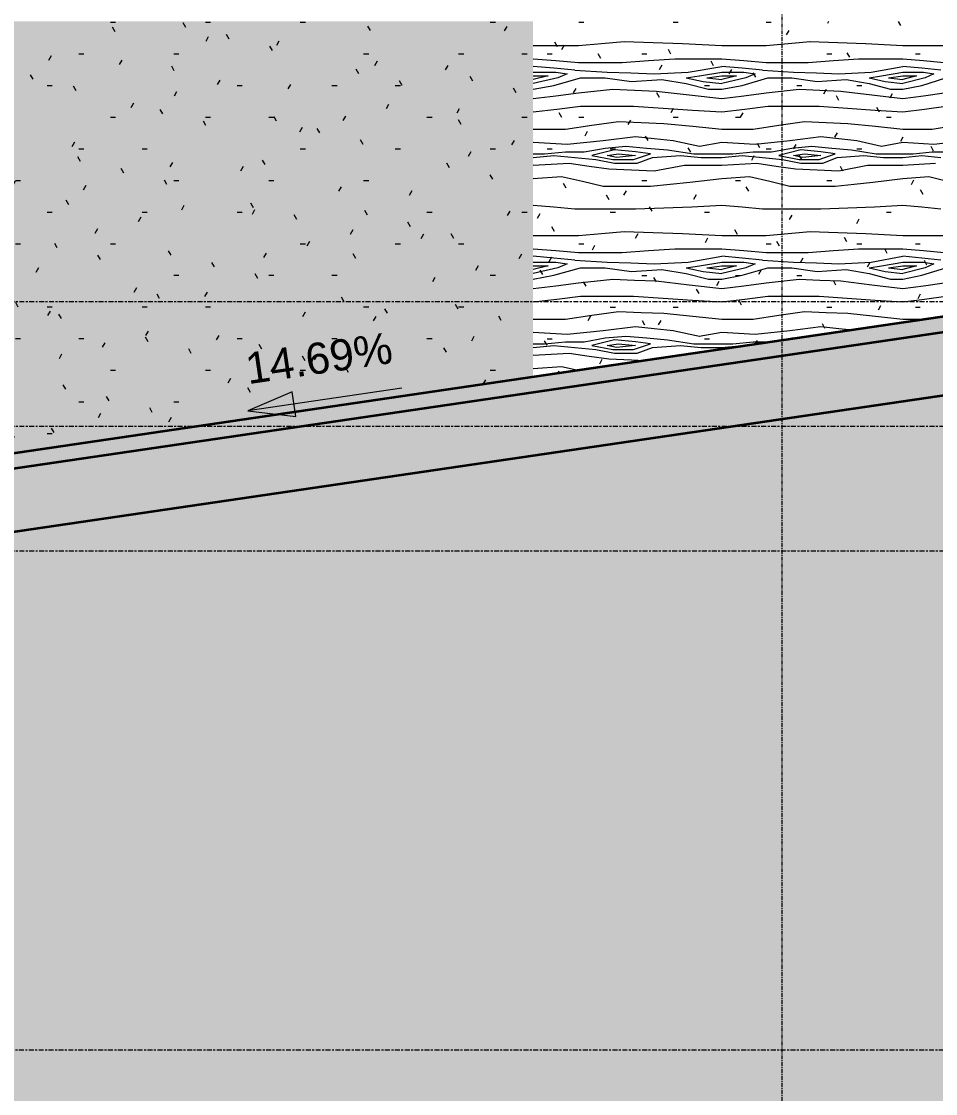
# Model space of a CAD drawing. Header units: millimetres. Extents: x 94264 to 187823, y -5375 to 75426.
# Drawn here: x 170634 to 173568, y -2140 to 1300 of the extents above; entities that cross this region are included whole.
import ezdxf

# ---------------------------------------------------------------- set-up
doc = ezdxf.new("R2010")
doc.units = ezdxf.units.MM
doc.linetypes.add('Centre', pattern=[31.75, 6.35, -4.7625, 15.875, -4.7625])
doc.linetypes.add('Grid Line', pattern=[22.225, 12.7, -3.175, 3.175, -3.175])
for name, color, linetype, lineweight in [('0-4', 130, 'Continuous', 5), ('A-DETL-GENF-1', 9, 'Continuous', 18), ('A-DETL-MEDM', 33, 'Continuous', 35), ('A-DETL-THIN', 151, 'Continuous', 18), ('A-FLOR-FNSH-2', 250, 'Continuous', 35), ('A-FLOR-FNSH-3', 41, 'Continuous', 35), ('A-FLOR-LEVL-2', 51, 'Centre', 9), ('A-FLOR-PATT-3', 8, 'Continuous', 18), ('A-WALL', 113, 'Continuous', 18), ('A-WALL-PATT-3', 10, 'Continuous', 18), ('A-WALL-PATT-5', 254, 'Continuous', 18), ('G-ANNO-DIMS', 111, 'Continuous', 9), ('S-GRID-1', 1, 'Grid Line', 9)]:
    doc.layers.add(name, color=color, linetype=linetype, lineweight=lineweight)
doc.styles.add('Arial_3', font='arial.ttf', dxfattribs={"height": 100})

# ---------------------------------------------------------------- blocks, each defined once
blk = doc.blocks.new('NCV_TKTC_KET CAU_rvt-3-TKCS_RAMP DỐC 2 - MẶT CẮT DỌC')
at = {"layer": 'A-FLOR-FNSH-2'}
blk.add_line((-97752.6, 550), (-113202.6, -1719.5), dxfattribs=at)
blk = doc.blocks.new('FP_52-TKCS_RAMP DỐC 2 - MẶT CẮT DỌC')
at = {"layer": 'A-WALL-PATT-3'}
for p, q in [((-100606.1, 1297.8), (-100589.3, 1297.8)), ((-100302.8, 1297.8), (-100286.3, 1297.8)), ((-100004.2, 1297.8), (-99988, 1297.8)), ((-99803.9, 1300), (-99807.3, 1293.8)), ((-99572.3, 1286.7), (-99579.3, 1300)), ((-99932, 1271.1), (-99940, 1256.6)), ((-100752.6, 1223), (-100679.4, 1223)), ((-100673.8, 1218.6), (-100682.2, 1233.1)), ((-100679.4, 1223), (-100606.3, 1223)), ((-100652.7, 1223.9), (-100661.1, 1209.4)), ((-100606.3, 1223), (-100533.3, 1229.1)), ((-100533.3, 1229.1), (-100460.4, 1235.1)), ((-100460.4, 1235.1), (-100366.5, 1232.1)), ((-100366.5, 1232.1), (-100273, 1229.1)), ((-100309.8, 1195), (-100318.1, 1209.5)), ((-100273, 1229.1), (-100209.9, 1226)), ((-100209.9, 1226), (-100147, 1223)), ((-100147, 1223), (-100075.5, 1223)), ((-100075.5, 1223), (-100004.4, 1223)), ((-100004.4, 1223), (-99933.8, 1229.1)), ((-99933.8, 1229.1), (-99863.6, 1235.1)), ((-99863.7, 1235.1), (-99773.8, 1232.1)), ((-99773.8, 1232.1), (-99685, 1229.1)), ((-99684.9, 1229.1), (-99625.3, 1226)), ((-99625.3, 1226), (-99566.2, 1223)), ((-99566.2, 1223), (-99499.3, 1223)), ((-99499.3, 1223), (-99433.2, 1223)), ((-100752.6, 1180.3), (-100679.4, 1174.2)), ((-100707.6, 1196.2), (-100690.9, 1196.2)), ((-100679.4, 1174.2), (-100606.3, 1168.1)), ((-100535.2, 1181.4), (-100543.6, 1195.9)), ((-100466.4, 1168.1), (-100381.6, 1174.2)), ((-100403.6, 1196.2), (-100386.9, 1196.2)), ((-100381.6, 1174.2), (-100297, 1180.3)), ((-100297, 1180.3), (-100221.8, 1180.3)), ((-100221.8, 1180.3), (-100147, 1180.3)), ((-100173, 1157.8), (-100181.2, 1172.4)), ((-100147, 1180.3), (-100075.5, 1174.2)), ((-100075.5, 1174.2), (-100004.4, 1168.1)), ((-99869.5, 1168.1), (-99788.2, 1174.2)), ((-99809.2, 1196.2), (-99793.3, 1196.2)), ((-99788.2, 1174.2), (-99707.8, 1180.3)), ((-99736.1, 1185.1), (-99744, 1199.6)), ((-99707.8, 1180.3), (-99636.6, 1180.3)), ((-99636.6, 1180.3), (-99566.2, 1180.3)), ((-99566.2, 1180.3), (-99499.3, 1174.2)), ((-99525, 1196.2), (-99509.7, 1196.2)), ((-99499.3, 1174.2), (-99433.2, 1168.1)), ((-100752.6, 1155.9), (-100752.6, 1155.9)), ((-100685.5, 1149.8), (-100752.6, 1155.9)), ((-100752.6, 1137.6), (-100752.6, 1137.6)), ((-100752.6, 1137.6), (-100679.4, 1137.6)), ((-100618.5, 1143.7), (-100685.5, 1149.8)), ((-100679.4, 1137.6), (-100642.9, 1131.5)), ((-100618.5, 1143.7), (-100515, 1137.6)), ((-100606.3, 1168.1), (-100536.3, 1168.1)), ((-100536.3, 1168.1), (-100466.4, 1168.1)), ((-100515, 1137.6), (-100439.1, 1134.6)), ((-100363.4, 1131.5), (-100254.9, 1137.6)), ((-100339.2, 1159.5), (-100347.5, 1145)), ((-100254.9, 1137.6), (-100147, 1155.9)), ((-100218.8, 1125.4), (-100147, 1137.6)), ((-100081.5, 1149.8), (-100147, 1155.9)), ((-100147, 1137.6), (-100075.5, 1137.6)), ((-100115.9, 1145.9), (-100124.1, 1131.4)), ((-100016.2, 1143.7), (-100081.5, 1149.8)), ((-100075.5, 1137.6), (-100039.9, 1131.5)), ((-100016.3, 1143.7), (-99916.2, 1137.6)), ((-100004.4, 1168.1), (-99936.7, 1168.1)), ((-99936.7, 1168.1), (-99869.5, 1168.1)), ((-99916.2, 1137.6), (-99843.3, 1134.6)), ((-99770.9, 1131.5), (-99667.8, 1137.6)), ((-99667.8, 1137.6), (-99566.2, 1155.9)), ((-99633.8, 1125.4), (-99566.2, 1137.6)), ((-99504.8, 1149.8), (-99566.2, 1155.9)), ((-99566.2, 1137.6), (-99499.3, 1137.6)), ((-99444.1, 1143.7), (-99504.8, 1149.8)), ((-99499.3, 1137.6), (-99466.2, 1131.5)), ((-100752.6, 1125.4), (-100752.6, 1125.4)), ((-100752.6, 1125.4), (-100703.8, 1125.4)), ((-100703.8, 1125.4), (-100752.6, 1113.2)), ((-100673.3, 1119.3), (-100752.6, 1101)), ((-100685.5, 1094.9), (-100600.2, 1119.3)), ((-100642.8, 1131.5), (-100673.3, 1119.3)), ((-100600.2, 1119.3), (-100521.1, 1119.3)), ((-100521.1, 1119.3), (-100436.1, 1107.1)), ((-100439.1, 1134.6), (-100363.5, 1131.5)), ((-100436.1, 1107.1), (-100339.3, 1113.2)), ((-100339.3, 1113.2), (-100260.9, 1101)), ((-100260.9, 1119.3), (-100218.9, 1125.4)), ((-100260.9, 1119.3), (-100206.8, 1107.1)), ((-100260.9, 1101), (-100188.9, 1082.8)), ((-100206.9, 1107.1), (-100147, 1101)), ((-100194.9, 1119.3), (-100147, 1125.4)), ((-100194.9, 1119.3), (-100147, 1113.2)), ((-100147, 1125.4), (-100099.3, 1125.4)), ((-100099.3, 1125.4), (-100147, 1113.2)), ((-100069.6, 1119.3), (-100147, 1101)), ((-100081.5, 1094.9), (-99998.5, 1119.3)), ((-100039.9, 1131.5), (-100069.6, 1119.3)), ((-100037.5, 1120.7), (-100045.6, 1135.2)), ((-99998.5, 1119.3), (-99922.1, 1119.3)), ((-99922.1, 1119.3), (-99840.4, 1107.1)), ((-99843.3, 1134.6), (-99770.9, 1131.5)), ((-99840.4, 1107.1), (-99747.9, 1113.2)), ((-99747.9, 1113.2), (-99673.5, 1101)), ((-99673.5, 1119.3), (-99633.8, 1125.4)), ((-99673.5, 1119.3), (-99622.5, 1107.1)), ((-99673.5, 1101), (-99605.5, 1082.8)), ((-99622.5, 1107.1), (-99566.2, 1101)), ((-99611.2, 1119.3), (-99566.2, 1125.4)), ((-99611.2, 1119.3), (-99566.2, 1113.2)), ((-99566.2, 1125.4), (-99521.5, 1125.4)), ((-99521.5, 1125.4), (-99566.2, 1113.2)), ((-99493.8, 1119.3), (-99566.2, 1101)), ((-99504.9, 1094.9), (-99427.7, 1119.3)), ((-99466.1, 1131.5), (-99493.8, 1119.3)), ((-100752.6, 1082.8), (-100685.5, 1094.9)), ((-100679.4, 1061.4), (-100606.3, 1070.6)), ((-100615.6, 1085.2), (-100623.9, 1070.6)), ((-100606.3, 1070.6), (-100496.8, 1082.8)), ((-100496.8, 1082.7), (-100427, 1079.7)), ((-100427, 1079.7), (-100357.4, 1076.7)), ((-100357.4, 1076.7), (-100251.9, 1064.5)), ((-100346.6, 1056.2), (-100354.9, 1070.8)), ((-100202.6, 1094.6), (-100186.2, 1094.6)), ((-100188.9, 1082.8), (-100147, 1082.8)), ((-100147, 1082.8), (-100081.5, 1094.9)), ((-100075.5, 1061.4), (-100004.4, 1070.6)), ((-100004.4, 1070.6), (-99898.6, 1082.8)), ((-99906.2, 1094.6), (-99890.2, 1094.6)), ((-99898.7, 1082.7), (-99831.7, 1079.7)), ((-99831.7, 1079.7), (-99765.2, 1076.7)), ((-99812.2, 1081.5), (-99820.2, 1067)), ((-99765.1, 1076.7), (-99665, 1064.5)), ((-99713.3, 1094.6), (-99697.5, 1094.6)), ((-99599.6, 1067.9), (-99607.4, 1053.4)), ((-99605.5, 1082.8), (-99566.2, 1082.8)), ((-99566.2, 1082.8), (-99504.9, 1094.9)), ((-99499.3, 1061.4), (-99433.2, 1070.6)), ((-100752.6, 1052.3), (-100679.4, 1061.4)), ((-100752.6, 1052.3), (-100752.6, 1052.3)), ((-100251.9, 1064.5), (-100147, 1052.3)), ((-100147, 1052.3), (-100075.5, 1061.4)), ((-99771.2, 1046.3), (-99779.1, 1060.8)), ((-99665, 1064.5), (-99566.2, 1052.3)), ((-99566.2, 1052.3), (-99499.3, 1061.4)), ((-100752.6, 1009.6), (-100676.3, 1018.7)), ((-100752.6, 1009.6), (-100752.3, 1009.6)), ((-100676.3, 1018.7), (-100600.2, 1027.9)), ((-100660.2, 991.8), (-100668.6, 1006.3)), ((-100600.2, 1027.9), (-100515, 1027.9)), ((-100515, 1027.9), (-100430, 1027.9)), ((-100429.7, 1027.9), (-100334.9, 1021.8)), ((-100334.9, 1021.8), (-100240.5, 1015.7)), ((-100302.4, 1020.7), (-100310.7, 1006.2)), ((-100240.5, 1015.7), (-100146.7, 1009.6)), ((-100147, 1009.6), (-100072.5, 1018.7)), ((-100079.6, 1007.1), (-100087.8, 992.6)), ((-100072.5, 1018.7), (-99998.5, 1027.9)), ((-99998.5, 1027.9), (-99916.2, 1027.9)), ((-99916.2, 1027.9), (-99834.6, 1027.9)), ((-99834.2, 1027.9), (-99743.7, 1021.8)), ((-99743.7, 1021.8), (-99654.3, 1015.7)), ((-99654.3, 1015.7), (-99565.9, 1009.6)), ((-99641.1, 1009.1), (-99648.8, 1023.6)), ((-99566.2, 1009.6), (-99496.5, 1018.7)), ((-99496.5, 1018.7), (-99427.7, 1027.9)), ((-100648.9, 954.7), (-100563.7, 966.9)), ((-100606.1, 993), (-100589.3, 993)), ((-100563.7, 966.9), (-100478.6, 979.1)), ((-100478.6, 979.1), (-100405.8, 976.1)), ((-100440.1, 983.6), (-100448.4, 969)), ((-100405.8, 976.1), (-100333.2, 973)), ((-100333.2, 973), (-100239.9, 963.9)), ((-100302.8, 993), (-100286.3, 993)), ((-100239.9, 963.9), (-100147, 954.7)), ((-100103.1, 993), (-100086.7, 993)), ((-100045.9, 954.7), (-99963.2, 966.9)), ((-99963.2, 966.9), (-99881.1, 979.1)), ((-99881.1, 979.1), (-99811.4, 976.1)), ((-99811.4, 976.1), (-99742.1, 973)), ((-99742.1, 973), (-99653.6, 963.9)), ((-99653.6, 963.9), (-99566.2, 954.7)), ((-99618.5, 993), (-99603, 993)), ((-99471.7, 954.7), (-99394.9, 966.9)), ((-100752.6, 954.7), (-100648.9, 954.7)), ((-100578.4, 946.4), (-100586.8, 931.9)), ((-100527.2, 918.2), (-100424, 930.4)), ((-100424, 930.4), (-100363.4, 924.3)), ((-100383.5, 917.5), (-100391.8, 932)), ((-100147, 954.7), (-100045.9, 954.7)), ((-99927.9, 918.2), (-99828.7, 930.4)), ((-99828.7, 930.4), (-99770.9, 924.3)), ((-99777, 942.7), (-99784.9, 928.2)), ((-99565.4, 929.1), (-99573.1, 914.6)), ((-99566.2, 954.7), (-99471.7, 954.7)), ((-100752.6, 912.1), (-100642.8, 906)), ((-100752.6, 912.1), (-100752.6, 912.1)), ((-100642.8, 906), (-100527.2, 918.2)), ((-100521.1, 893.8), (-100454.3, 899.9)), ((-100454.3, 899.9), (-100387.6, 893.8)), ((-100363.4, 924.3), (-100303.1, 918.2)), ((-100303.1, 918.2), (-100218.8, 899.9)), ((-100246.2, 880.3), (-100254.4, 894.8)), ((-100218.8, 899.9), (-100147, 912.1)), ((-100147, 912.1), (-100039.9, 906)), ((-100039.9, 906), (-99927.9, 918.2)), ((-100024.2, 893.9), (-100032.4, 908.4)), ((-99922.1, 893.8), (-99857.8, 899.9)), ((-99909.3, 905.5), (-99917.4, 891)), ((-99857.8, 899.9), (-99794, 893.8)), ((-99770.9, 924.3), (-99713.5, 918.2)), ((-99713.5, 918.2), (-99633.8, 899.9)), ((-99633.8, 899.9), (-99566.2, 912.1)), ((-99566.2, 912.1), (-99466.1, 906)), ((-99467.1, 883.9), (-99474.7, 898.4)), ((-99466.1, 906), (-99362.4, 918.2)), ((-100752.6, 875.5), (-100716, 875.5)), ((-100752.6, 863.3), (-100685.5, 869.4)), ((-100716, 875.5), (-100648.9, 881.6)), ((-100707.6, 891.4), (-100690.9, 891.4)), ((-100685.5, 869.4), (-100618.5, 863.3)), ((-100648.9, 881.6), (-100588, 881.6)), ((-100618.5, 863.3), (-100551.5, 857.2)), ((-100588, 881.6), (-100521.1, 893.8)), ((-100490.7, 887.7), (-100563.7, 869.4)), ((-100563.7, 869.4), (-100496.8, 857.2)), ((-100515, 869.4), (-100478.6, 875.5)), ((-100484.6, 863.3), (-100515, 869.4)), ((-100504.7, 891.4), (-100488, 891.4)), ((-100424, 881.6), (-100490.7, 887.7)), ((-100424, 869.4), (-100484.6, 863.3)), ((-100478.6, 875.5), (-100424, 869.4)), ((-100430, 857.2), (-100375.5, 875.5)), ((-100375.5, 875.5), (-100424, 881.6)), ((-100417.9, 845), (-100369.5, 863.3)), ((-100387.6, 893.8), (-100321.2, 887.7)), ((-100369.5, 863.3), (-100279, 869.4)), ((-100321.2, 887.7), (-100236.9, 875.5)), ((-100279, 869.4), (-100212.8, 863.3)), ((-100236.9, 875.5), (-100147, 875.5)), ((-100212.8, 863.3), (-100147, 863.3)), ((-100147, 875.5), (-100111.2, 875.5)), ((-100147, 863.3), (-100081.5, 869.4)), ((-100111.2, 875.5), (-100045.9, 881.6)), ((-100081.5, 869.4), (-100016.3, 863.3)), ((-100043.4, 868.3), (-100051.6, 853.8)), ((-100045.9, 881.6), (-99986.7, 881.6)), ((-100016.3, 863.3), (-99951.4, 857.2)), ((-100004.2, 891.4), (-99988, 891.4)), ((-99986.7, 881.6), (-99922.1, 893.8)), ((-99892.8, 887.7), (-99963.2, 869.4)), ((-99963.2, 869.4), (-99898.7, 857.2)), ((-99916.2, 869.4), (-99881.1, 875.5)), ((-99887, 863.3), (-99916.2, 869.4)), ((-99890.4, 856.7), (-99898.4, 871.2)), ((-99828.7, 881.6), (-99892.8, 887.7)), ((-99828.7, 869.4), (-99887, 863.3)), ((-99881.1, 875.5), (-99828.7, 869.4)), ((-99834.6, 857.2), (-99782.4, 875.5)), ((-99782.4, 875.5), (-99828.7, 881.6)), ((-99822.9, 845), (-99776.7, 863.3)), ((-99794, 893.8), (-99730.7, 887.7)), ((-99776.7, 863.3), (-99690.6, 869.4)), ((-99730.7, 887.7), (-99650.8, 875.5)), ((-99713.3, 891.4), (-99697.5, 891.4)), ((-99690.6, 869.4), (-99628.1, 863.3)), ((-99650.8, 875.5), (-99566.2, 875.5)), ((-99628.1, 863.3), (-99566.2, 863.3)), ((-99566.2, 875.5), (-99532.7, 875.5)), ((-99566.2, 863.3), (-99504.9, 869.4)), ((-99532.7, 875.5), (-99471.7, 881.6)), ((-99504.9, 869.4), (-99444.1, 863.3)), ((-99471.7, 881.6), (-99416.7, 881.6)), ((-100752.6, 838.9), (-100636.7, 845)), ((-100636.7, 845), (-100572.8, 835.9)), ((-100572.8, 835.9), (-100508.9, 826.7)), ((-100551.5, 857.2), (-100490.7, 845)), ((-100508.9, 826.7), (-100436.1, 823.7)), ((-100496.8, 857.2), (-100430, 857.2)), ((-100490.7, 845), (-100417.9, 845)), ((-100363.4, 820.6), (-100266.9, 838.9)), ((-100266.9, 838.9), (-100206.9, 838.9)), ((-100206.9, 838.9), (-100147, 838.9)), ((-100147, 838.9), (-100034, 845)), ((-100034, 845), (-99972, 835.9)), ((-99972, 835.9), (-99910.3, 826.7)), ((-99951.4, 857.2), (-99892.8, 845)), ((-99910.4, 826.7), (-99840.4, 823.7)), ((-99898.7, 857.2), (-99834.6, 857.2)), ((-99892.8, 845), (-99822.9, 845)), ((-99770.9, 820.6), (-99679.2, 838.9)), ((-99758.3, 819.5), (-99766.2, 834)), ((-99679.2, 838.9), (-99622.5, 838.9)), ((-99622.5, 838.9), (-99566.2, 838.9)), ((-99566.2, 838.9), (-99460.6, 845)), ((-100752.6, 796.2), (-100661.1, 802.3)), ((-100752.6, 796.2), (-100752.6, 796.2)), ((-100661.1, 802.3), (-100594.1, 787.1)), ((-100436.1, 823.7), (-100363.4, 820.6)), ((-100248.9, 784), (-100147, 796.2)), ((-100147, 796.2), (-100057.7, 802.3)), ((-100057.7, 802.3), (-99992.6, 787.1)), ((-99840.4, 823.7), (-99770.9, 820.6)), ((-99662.2, 784), (-99566.2, 796.2)), ((-99566.2, 796.2), (-99482.7, 802.3)), ((-99482.7, 802.3), (-99422.2, 787.1)), ((-100646.6, 765.1), (-100655, 779.6)), ((-100594.1, 787.1), (-100527.2, 771.9)), ((-100527.2, 771.9), (-100451.3, 771.9)), ((-100451.3, 771.9), (-100375.5, 771.9)), ((-100403.6, 789.8), (-100386.9, 789.8)), ((-100375.5, 771.9), (-100312.1, 778)), ((-100312.1, 778), (-100248.9, 784)), ((-100103.1, 789.8), (-100086.7, 789.8)), ((-100060.4, 755.1), (-100068.5, 769.6)), ((-99992.6, 787.1), (-99927.9, 771.9)), ((-99927.9, 771.9), (-99854.9, 771.9)), ((-99854.9, 771.9), (-99782.4, 771.9)), ((-99809.2, 789.8), (-99793.3, 789.8)), ((-99782.4, 771.9), (-99722.1, 778)), ((-99722.1, 778), (-99662.2, 784)), ((-99531.3, 790.3), (-99539, 775.8)), ((-99500.9, 745.1), (-99508.5, 759.6)), ((-100508, 727.9), (-100516.4, 742.4)), ((-100453.6, 756.8), (-100462, 742.3)), ((-100229, 743.2), (-100237.2, 728.7)), ((-100752.6, 710.9), (-100685.5, 704.8)), ((-100685.5, 704.8), (-100618.5, 698.7)), ((-100618.5, 698.7), (-100521.1, 698.7)), ((-100521.1, 698.7), (-100424, 698.7)), ((-100504.7, 688.2), (-100488, 688.2)), ((-100424, 698.7), (-100333.2, 701.8)), ((-100370, 690.7), (-100378.3, 705.2)), ((-100333.2, 701.8), (-100242.9, 704.8)), ((-100242.9, 704.8), (-100147, 710.9)), ((-100202.6, 688.2), (-100186.2, 688.2)), ((-100147, 710.9), (-100081.5, 704.8)), ((-100081.5, 704.8), (-100016.3, 698.7)), ((-100016.3, 698.7), (-99922.1, 698.7)), ((-99922.1, 698.7), (-99828.7, 698.7)), ((-99828.7, 698.7), (-99742.1, 701.8)), ((-99742.1, 701.8), (-99656.5, 704.8)), ((-99656.5, 704.8), (-99566.2, 710.9)), ((-99618.5, 688.2), (-99603, 688.2)), ((-99566.2, 710.9), (-99504.9, 704.8)), ((-99504.9, 704.8), (-99444.1, 698.7)), ((-100730.8, 682.4), (-100739.1, 667.9)), ((-99922.4, 678.8), (-99930.4, 664.2)), ((-99706.9, 665.1), (-99714.8, 650.6)), ((-100683.8, 626.3), (-100692.2, 640.8)), ((-100606.3, 613.4), (-100533.3, 619.5)), ((-100533.3, 619.5), (-100460.4, 625.6)), ((-100460.4, 625.6), (-100366.5, 622.5)), ((-100366.5, 622.5), (-100272.9, 619.5)), ((-100272.9, 619.5), (-100209.9, 616.4)), ((-100096.6, 616.3), (-100104.8, 630.8)), ((-100004.4, 613.4), (-99933.8, 619.5)), ((-99933.8, 619.5), (-99863.6, 625.6)), ((-99863.6, 625.6), (-99773.8, 622.5)), ((-99773.8, 622.5), (-99684.9, 619.5)), ((-99684.9, 619.5), (-99625.3, 616.4)), ((-100752.6, 613.4), (-100679.4, 613.4)), ((-100752.6, 613.4), (-100752.6, 613.4)), ((-100679.4, 613.4), (-100606.3, 613.4)), ((-100606.1, 586.6), (-100589.3, 586.6)), ((-100416.6, 618), (-100425, 603.5)), ((-100209.9, 616.4), (-100147, 613.4)), ((-100192.4, 604.4), (-100200.6, 589.9)), ((-100147, 613.4), (-100075.5, 613.4)), ((-100075.5, 613.4), (-100004.4, 613.4)), ((-100004.2, 586.6), (-99988, 586.6)), ((-99961.9, 579.1), (-99970, 593.6)), ((-99745.5, 592.7), (-99753.4, 607.2)), ((-99713.3, 586.6), (-99697.5, 586.6)), ((-99625.3, 616.4), (-99566.2, 613.4)), ((-99566.2, 613.4), (-99499.3, 613.4)), ((-99525, 586.6), (-99509.7, 586.6)), ((-99499.3, 613.4), (-99433.2, 613.4)), ((-100752.6, 570.7), (-100679.4, 564.6)), ((-100679.4, 564.6), (-100606.3, 558.5)), ((-100606.3, 558.5), (-100536.3, 558.5)), ((-100554.9, 580.8), (-100563.3, 566.3)), ((-100536.3, 558.5), (-100466.4, 558.5)), ((-100466.4, 558.5), (-100381.6, 564.6)), ((-100381.6, 564.6), (-100297, 570.7)), ((-100297, 570.7), (-100221.8, 570.7)), ((-100221.8, 570.7), (-100147, 570.7)), ((-100147, 570.7), (-100075.5, 564.6)), ((-100075.5, 564.6), (-100004.4, 558.5)), ((-100004.4, 558.5), (-99936.7, 558.5)), ((-99936.7, 558.5), (-99869.5, 558.5)), ((-99869.5, 558.5), (-99788.2, 564.6)), ((-99788.2, 564.6), (-99707.8, 570.7)), ((-99707.8, 570.7), (-99636.6, 570.7)), ((-99636.6, 570.7), (-99566.2, 570.7)), ((-99615.8, 555.5), (-99623.6, 570.1)), ((-99566.2, 570.7), (-99499.3, 564.6)), ((-99499.3, 564.6), (-99433.2, 558.5)), ((-100752.6, 546.3), (-100752.6, 546.3)), ((-100685.5, 540.2), (-100752.6, 546.3)), ((-100752.6, 528), (-100752.6, 528)), ((-100752.6, 528), (-100679.4, 528)), ((-100693.6, 543.6), (-100701.9, 529.1)), ((-100618.5, 534.1), (-100685.5, 540.2)), ((-100679.4, 528), (-100642.8, 521.9)), ((-100642.8, 521.9), (-100673.3, 509.7)), ((-100618.5, 534.1), (-100515, 528)), ((-100515, 528), (-100439.1, 525)), ((-100439.1, 525), (-100363.4, 521.9)), ((-100363.4, 521.9), (-100254.9, 528)), ((-100254.9, 528), (-100147, 546.3)), ((-100218.8, 515.8), (-100147, 528)), ((-100081.5, 540.2), (-100147, 546.3)), ((-100147, 528), (-100075.5, 528)), ((-100016.3, 534.1), (-100081.5, 540.2)), ((-100075.5, 528), (-100039.9, 521.9)), ((-100039.9, 521.9), (-100069.6, 509.7)), ((-100016.3, 534.1), (-99916.2, 528)), ((-99916.2, 528), (-99843.3, 525)), ((-99886.7, 540), (-99894.7, 525.5)), ((-99843.3, 525), (-99770.9, 521.9)), ((-99770.9, 521.9), (-99667.8, 528)), ((-99672.1, 526.4), (-99679.9, 511.8)), ((-99667.8, 528), (-99566.2, 546.3)), ((-99633.8, 515.8), (-99566.2, 528)), ((-99504.9, 540.2), (-99566.2, 546.3)), ((-99566.2, 528), (-99499.3, 528)), ((-99444.1, 534.1), (-99504.9, 540.2)), ((-99499.3, 528), (-99466.1, 521.9)), ((-99488.5, 518.3), (-99496.1, 532.9)), ((-99466.1, 521.9), (-99493.8, 509.7)), ((-100752.6, 515.8), (-100752.6, 515.8)), ((-100752.6, 515.8), (-100703.8, 515.8)), ((-100703.8, 515.8), (-100752.6, 503.6)), ((-100673.3, 509.7), (-100752.6, 491.4)), ((-100752.6, 503.6), (-100752.6, 503.6)), ((-100752.6, 491.4), (-100752.6, 491.4)), ((-100752.6, 473.2), (-100685.5, 485.3)), ((-100721, 487.5), (-100729.4, 502)), ((-100685.5, 485.3), (-100600.2, 509.7)), ((-100600.2, 509.7), (-100521.1, 509.7)), ((-100521.1, 509.7), (-100436.1, 497.5)), ((-100436.1, 497.5), (-100339.3, 503.6)), ((-100403.6, 485), (-100386.9, 485)), ((-100339.3, 503.6), (-100260.9, 491.4)), ((-100260.9, 509.7), (-100218.8, 515.8)), ((-100260.9, 509.7), (-100206.9, 497.5)), ((-100260.9, 491.4), (-100188.9, 473.2)), ((-100206.9, 497.5), (-100147, 491.4)), ((-100194.9, 509.7), (-100147, 515.8)), ((-100194.9, 509.7), (-100147, 503.6)), ((-100147, 515.8), (-100099.3, 515.8)), ((-100099.3, 515.8), (-100147, 503.6)), ((-100069.6, 509.7), (-100147, 491.4)), ((-100147, 473.2), (-100081.5, 485.3)), ((-100103.1, 485), (-100086.7, 485)), ((-100081.5, 485.3), (-99998.5, 509.7)), ((-100020.5, 502.8), (-100028.6, 488.3)), ((-99998.5, 509.7), (-99922.1, 509.7)), ((-99922.1, 509.7), (-99840.4, 497.5)), ((-99906.2, 485), (-99890.2, 485)), ((-99840.4, 497.5), (-99747.9, 503.6)), ((-99747.9, 503.6), (-99673.5, 491.4)), ((-99673.5, 509.7), (-99633.8, 515.8)), ((-99673.5, 509.7), (-99622.5, 497.5)), ((-99673.5, 491.4), (-99605.5, 473.2)), ((-99622.5, 497.5), (-99566.2, 491.4)), ((-99611.2, 509.7), (-99566.2, 515.8)), ((-99611.2, 509.7), (-99566.2, 503.6)), ((-99566.2, 515.8), (-99521.5, 515.8)), ((-99521.5, 515.8), (-99566.2, 503.6)), ((-99493.8, 509.7), (-99566.2, 491.4)), ((-99566.2, 473.1), (-99504.9, 485.3)), ((-99504.9, 485.3), (-99427.7, 509.7)), ((-100752.6, 442.7), (-100679.4, 451.8)), ((-100679.4, 451.8), (-100606.3, 461)), ((-100606.3, 461), (-100496.8, 473.2)), ((-100582.3, 450.3), (-100590.6, 464.8)), ((-100496.8, 473.2), (-100427, 470.1)), ((-100427, 470.1), (-100357.4, 467.1)), ((-100356.5, 463.9), (-100364.8, 478.4)), ((-100357.4, 467.1), (-100251.9, 454.9)), ((-100251.9, 454.9), (-100147, 442.7)), ((-100188.9, 473.2), (-100147, 473.2)), ((-100155.9, 465.6), (-100164.1, 451.1)), ((-100147, 442.7), (-100075.5, 451.8)), ((-100075.5, 451.8), (-100004.4, 461)), ((-100004.4, 461), (-99898.7, 473.2)), ((-99898.7, 473.2), (-99831.7, 470.1)), ((-99831.7, 470.1), (-99765.2, 467.1)), ((-99780.6, 453.9), (-99788.6, 468.5)), ((-99765.1, 467.1), (-99665, 454.9)), ((-99665, 454.9), (-99566.2, 442.7)), ((-99605.5, 473.2), (-99566.2, 473.2)), ((-99566.2, 442.7), (-99499.3, 451.8)), ((-99499.3, 451.8), (-99433.2, 461)), ((-100676.4, 409.1), (-100600.2, 418.3)), ((-100600.2, 418.3), (-100515, 418.3)), ((-100515, 418.3), (-100430, 418.3)), ((-100430, 418.3), (-100335.2, 412.2)), ((-100219.4, 426.7), (-100227.6, 441.2)), ((-100072.6, 409.1), (-99998.5, 418.3)), ((-99998.5, 418.3), (-99916.2, 418.3)), ((-99916.2, 418.3), (-99834.6, 418.3)), ((-99834.5, 418.3), (-99744, 412.2)), ((-99509.8, 424.8), (-99517.4, 410.2)), ((-99496.5, 409.1), (-99427.7, 418.3)), ((-100752.6, 400), (-100676.4, 409.1)), ((-100504.7, 383.4), (-100488, 383.4)), ((-100335.2, 412.2), (-100240.9, 406.1)), ((-100302.8, 383.4), (-100286.3, 383.4)), ((-100240.9, 406.1), (-100147, 400)), ((-100147, 400), (-100072.6, 409.1)), ((-100083.4, 389.5), (-100091.5, 404)), ((-99809.2, 383.4), (-99793.3, 383.4)), ((-99744, 412.2), (-99654.6, 406.1)), ((-99654.6, 406.1), (-99566.2, 400)), ((-99637.5, 387.6), (-99645.3, 373.1)), ((-99566.2, 400), (-99496.5, 409.1)), ((-99525, 383.4), (-99509.7, 383.4)), ((-100752.6, 345.1), (-100648.9, 345.1)), ((-100648.9, 345.1), (-100563.7, 357.3)), ((-100568.5, 354), (-100576.8, 339.5)), ((-100563.7, 357.3), (-100478.6, 369.5)), ((-100478.6, 369.5), (-100405.8, 366.5)), ((-100405.8, 366.5), (-100333.2, 363.4)), ((-100333.3, 363.4), (-100239.9, 354.3)), ((-100239.9, 354.3), (-100147, 345.1)), ((-100147, 345.1), (-100045.9, 345.1)), ((-100045.8, 345.1), (-99963.2, 357.3)), ((-99963.2, 357.3), (-99881.1, 369.5)), ((-99881.1, 369.5), (-99811.4, 366.5)), ((-99811.4, 366.5), (-99742.1, 363.4)), ((-99742.2, 363.4), (-99653.7, 354.3)), ((-99653.7, 354.3), (-99566.2, 345.1)), ((-99566.2, 345.1), (-99487.6, 345.1)), ((-100527.2, 308.6), (-100424, 320.7)), ((-100424, 320.8), (-100363.5, 314.7)), ((-100393.4, 325.1), (-100401.7, 339.6)), ((-100363.5, 314.7), (-100303.1, 308.6)), ((-100342.8, 340.4), (-100351.1, 325.9)), ((-99927.9, 308.6), (-99828.8, 320.7)), ((-99828.8, 320.8), (-99770.9, 314.7)), ((-99815.9, 315.1), (-99823.9, 329.7)), ((-99770.9, 314.7), (-99726.9, 310)), ((-100752.6, 302.5), (-100642.8, 296.4)), ((-100707.6, 281.8), (-100690.9, 281.8)), ((-100642.9, 296.4), (-100527.2, 308.6)), ((-100588, 272), (-100521.1, 284.2)), ((-100490.7, 278.1), (-100563.7, 259.8)), ((-100521.1, 284.2), (-100454.3, 290.3)), ((-100424, 272), (-100490.7, 278.1)), ((-100454.3, 290.3), (-100387.6, 284.2)), ((-100387.6, 284.2), (-100321.2, 278.1)), ((-100321.2, 278.1), (-100236.9, 265.9)), ((-100303.1, 308.6), (-100218.8, 290.3)), ((-100218.9, 290.3), (-100147, 302.5)), ((-100202.6, 281.8), (-100186.2, 281.8)), ((-100147, 302.5), (-100039.9, 296.4)), ((-100033.7, 276), (-100040.5, 263.9)), ((-100040, 296.4), (-99928, 308.6)), ((-99986.7, 272), (-99922.1, 284.2)), ((-99922, 284.2), (-99867.1, 289.4)), ((-100752.6, 265.9), (-100716, 265.9)), ((-100752.5, 253.7), (-100685.5, 259.8)), ((-100716, 265.9), (-100648.9, 272)), ((-100707.4, 260.7), (-100715.8, 275.2)), ((-100685.5, 259.8), (-100618.5, 253.7)), ((-100648.9, 272), (-100588, 272)), ((-100618.5, 253.7), (-100551.5, 247.6)), ((-100563.7, 259.8), (-100496.8, 247.6)), ((-100551.5, 247.6), (-100490.7, 235.4)), ((-100515, 259.8), (-100478.6, 265.9)), ((-100484.6, 253.7), (-100515, 259.8)), ((-100496.8, 247.6), (-100430, 247.6)), ((-100424, 259.8), (-100484.6, 253.7)), ((-100478.6, 265.9), (-100424, 259.8)), ((-100430, 247.6), (-100375.5, 265.9)), ((-100375.5, 265.9), (-100424, 272)), ((-100417.9, 235.4), (-100369.5, 253.7)), ((-100369.5, 253.7), (-100279, 259.8)), ((-100279, 259.8), (-100212.9, 253.7)), ((-100236.9, 265.9), (-100147, 265.9)), ((-100212.8, 253.7), (-100147, 253.7)), ((-100147, 265.9), (-100111.2, 265.9)), ((-100147, 253.7), (-100081.4, 259.8)), ((-100111.2, 265.9), (-100045.8, 272)), ((-100081.5, 259.8), (-100073.6, 259.1)), ((-100045.9, 272), (-99986.7, 272)), ((-100752.6, 229.3), (-100636.8, 235.4)), ((-100636.8, 235.4), (-100572.8, 226.3)), ((-100572.8, 226.3), (-100509, 217.1)), ((-100531.4, 215.2), (-100539.7, 200.7)), ((-100508.9, 217.1), (-100436.1, 214.1)), ((-100490.7, 235.4), (-100417.9, 235.4)), ((-100436.1, 214.1), (-100392.4, 212.2)), ((-100752.6, 186.6), (-100661.1, 192.7)), ((-100670, 178.1), (-100674.2, 170.8)), ((-100661.1, 192.7), (-100607.7, 180.6))]:
    blk.add_line(p, q, dxfattribs=at)

msp = doc.modelspace()

# ---------------------------------------------------------------- hatches: boundary and pattern name
at = {"layer": 'A-DETL-GENF-1'}
h = msp.add_hatch(dxfattribs=at)
h.set_pattern_fill('FP_17', color=256, style=0, pattern_type=2)
h.set_pattern_definition([(50, (166042.08, 15725), (364.368, -31.8783), [38.1, -419.1]), (355, (166042.08, 15725), (-70.486, 382.113), [30.48, -335.28]), (100.451, (166072.44, 15722.34), (293.885, 350.2334), [32.38, -356.18]), (46.184, (166042.08, 15826.6), (542.1585, -84.086), [57.15, -628.65]), (96.636, (166087.26, 15819.6), (474.805, 494.855), [48.57, -534.27]), (351.184, (166042.1, 15826.6), (474.81, 494.85), [45.72, -502.92]), (21, (166092.88, 15801.2), (303.2285, -204.5305), [38.1, -419.1]), (326, (166092.88, 15801.2), (123.604, 368.376), [30.48, -335.28]), (71.451, (166118.15, 15784.16), (426.834, 163.843), [32.38, -356.18]), (37.5, (166042.08, 15725), (6.17665, 169.11015), [3.353, -327.863, 3.353, -337.007, -336.55]), (37.5, (166042.08, 15725), (6.17665, 169.11015), [-671.576, 3.353, -333.197]), (7.5, (166042.08, 15725), (133.6389, 200.3615), [3.353, -190.703, 3.353, -320.243, -128.27]), (7.5, (166042.08, 15725), (133.6389, 200.3615), [-517.652, 3.353, -124.917]), (327.5, (165928.79, 15725), (271.1818, -11.4584), [3.353, -123.647, 3.353, -392.887, -525.78]), (327.5, (165928.79, 15725), (271.1818, -11.4584), [-523.24, 3.353, -522.427]), (317.5, (165878, 15725), (296.2585, 50.8528), [3.353, -161.747, 3.353, -259.791, -373.38]), (317.5, (165878, 15725), (296.2585, 50.8528), [-428.244, 3.353, -370.027]), (45, (166042.08, 15725), (-125.7236, 125.7236), []), (45, (166042.08, 15915.5), (-125.7236, 125.7236), [])])
h.paths.add_polyline_path([(159225.6, -2660), (159925.6, -2660), (159925.6, -1906.9), (175125.6, 325.8), (175125.6, -2.3), (175825.6, -2.3), (175825.6, 450), (179786.8, 450), (179786.8, 600), (175675.6, 600), (175675.6, 147.7), (175275.6, 147.7), (175275.6, 549.5), (159725.6, -1734.7), (159725.6, -2460), (159225.6, -2460.1)])
h.paths.add_polyline_path([(159225.6, -2050), (159226.1, -2050), (159226.1, -1808.1), (157579.2, -2050), (158697.8, -2050)])
h = msp.add_hatch(dxfattribs=at)
h.set_pattern_fill('FP_24', color=256, style=0, pattern_type=2)
h.set_pattern_definition([(0, (166042.08, 15725), (241.935, 241.935), [241.935, -241.935]), (0, (166042.08, 15815.73), (241.935, 241.935), [241.935, -241.935]), (0, (166042.08, 15906.45), (241.935, 241.935), [241.935, -241.935]), (90, (166072.32, 15936.7), (-241.935, 241.935), [241.935, -241.935]), (90, (166163.05, 15936.7), (-241.935, 241.935), [241.935, -241.935]), (90, (166253.77, 15936.7), (-241.935, 241.935), [241.935, -241.935])])
h.paths.add_polyline_path([(155158.5, -4200), (179636.8, -4200), (179675.7, -4194.9), (179711.8, -4179.9), (179742.9, -4156.1), (179766.7, -4125), (179781.7, -4088.8), (179786.8, -4050), (179786.8, 450), (175825.6, 450), (175825.6, -2.3), (175125.6, -2.3), (175125.6, 325.8), (160392.7, -1838.7), (159925.6, -1912), (159925.6, -2660), (159225.6, -2660), (159225.6, -3550), (155225.6, -3550), (155225.6, -2350), (152815.6, -2350), (152815.6, -4050), (152820.7, -4088.8), (152835.7, -4125), (152859.5, -4156.1), (152890.6, -4179.9), (152926.8, -4194.9), (152965.6, -4200), (153634.6, -4200)])
h.paths.add_polyline_path([(165575.5, -2750), (165175.5, -2750), (165175.7, -2050), (165575.7, -2050), (165575.7, -2750)])
h.paths.add_polyline_path([(161025.6, -2750), (161025.6, -2050), (161325.6, -2050), (161325.6, -2750)])
at = {"layer": 'A-FLOR-PATT-3'}
h = msp.add_hatch(dxfattribs=at)
h.set_pattern_fill('FP_18', color=256, style=0, pattern_type=2)
h.set_pattern_definition([(0, (166042.077, 15725), (203.2, 50.8), [16.764, -135.636, 16.764, -135.636, -812.8]), (0, (166042.077, 15725), (203.2, 50.8), [-304.8, 16.764, -288.036, 16.764, -135.636, -355.6]), (0, (166042.077, 15725), (203.2, 50.8), [-762, 16.764, -84.836, 16.764, -237.236]), (120, (166118.277, 15750.4), (-145.59409, 150.57636), [16.764, -135.636, 16.764, -135.636, -812.8]), (120, (166118.277, 15750.4), (-145.59409, 150.57636), [-304.8, 16.764, -288.036, 16.764, -135.636, -355.6]), (120, (166118.277, 15750.4), (-145.59409, 150.57636), [-762, 16.764, -84.836, 16.764, -237.236]), (240, (166143.677, 15852), (-57.60591, -201.37636), [16.764, -135.636, 16.764, -135.636, -812.8]), (240, (166143.677, 15852), (-57.60591, -201.37636), [-304.8, 16.764, -288.036, 16.764, -135.636, -355.6]), (240, (166143.677, 15852), (-57.60591, -201.37636), [-762, 16.764, -84.836, 16.764, -237.236])])
h.paths.add_polyline_path([(157575.6, -2050), (157579.2, -2050), (159176.1, -1815.4), (159176.1, -1764.9), (157575.6, -2000)])
h.paths.add_polyline_path([(159776.1, -1727.3), (175275.6, 550), (175275.6, 600), (159776.1, -1676.8), (159776.1, -1720.8)])
at = {"layer": 'A-WALL-PATT-5'}
h = msp.add_hatch(dxfattribs=at)
h.set_pattern_fill('FP_22', color=256, style=0, pattern_type=2)
h.set_pattern_definition([(0, (166042.08, 15725), (406.4, 101.6), [16.764, -288.036, 16.764, -288.036, -1625.6]), (0, (166042.08, 15725), (406.4, 101.6), [-609.6, 16.764, -592.836, 16.764, -288.036, -711.2]), (0, (166042.08, 15725), (406.4, 101.6), [-1524, 16.764, -186.436, 16.764, -491.236]), (120, (166194.48, 15775.8), (-291.1882, 301.1527), [16.764, -288.036, 16.764, -1913.636]), (120, (166194.48, 15775.8), (-291.1882, 301.1527), [-321.564, -288.036, 16.764, -592.836, -1016]), (120, (166194.48, 15775.8), (-291.1882, 301.1527), [-1219.2, 16.764, -288.036, 16.764, -694.436]), (120, (166194.48, 15775.8), (-291.1882, 301.1527), [-1540.764, -186.436, 16.764, -491.236]), (240, (166245.28, 15979), (-115.2118, -402.7527), [16.764, -288.036, 16.764, -288.036, -1625.6]), (240, (166245.28, 15979), (-115.2118, -402.7527), [-609.6, 16.764, -592.836, 16.764, -288.036, -711.2]), (240, (166245.28, 15979), (-115.2118, -402.7527), [-1524, 16.764, -186.436, 16.764, -491.236])])
h.paths.add_polyline_path([(166785.6, -647.1), (172275.6, 159.3), (172275.6, 1300), (166785.6, 1300), (166785.6, 325.8)])
h = msp.add_hatch(dxfattribs=at)
h.set_pattern_fill('FP_23', color=256, style=0, pattern_type=2)
h.set_pattern_definition([(349.695, (166969.57, 869.39), (3657.59817, -609.61005), [68.155, -6747.38]), (0, (167036.6, 857.2), (609.6, 609.6), [67.056, -542.544]), (18.435, (167103.68, 857.2), (1219.199, 609.6016), [57.83, -1869.893]), (172.875, (167158.55, 875.49), (4267.1994, -609.5991), [49.148, -4865.604]), (174.806, (167109.78, 881.584), (6096.00395, -609.5547), [67.333, -6665.92]), (194.036, (167042.72, 887.68), (-1828.8022, -609.5924), [75.403, -2438.04]), (9.462, (167018.34, 869.39), (3048.005, 609.5835), [37.08, -3670.97]), (353.66, (167054.916, 875.49), (-4876.8008, 609.5835), [55.202, -5464.96]), (185.711, (167109.78, 869.39), (-5486.3951, -609.63944), [61.264, -6065.14]), (168.69, (167048.82, 863.3), (2438.4, -609.6026), [31.084, -3077.28]), (354.806, (166914.71, 863.296), (-6096.00395, 609.5547), [67.333, -6665.92]), (348.69, (166981.76, 857.2), (-2438.4, 609.6026), [62.167, -3046.194]), (0, (167042.7, 845), (609.6, 609.6), [73.15, -536.45]), (20.556, (167115.876, 845.01), (3048.0001, 1219.197), [52.084, -5156.34]), (3.814, (167164.644, 863.296), (8534.40115, 609.5889), [91.643, -9072.654]), (354.806, (167256.084, 869.39), (-6096.00395, 609.5547), [67.333, -6665.92]), (0, (167323.14, 863.3), (609.6, 609.6), [67.056, -542.544]), (5.194, (166780.596, 863.296), (6096.00395, 609.5547), [67.333, -6665.92]), (354.806, (166847.65, 869.39), (-6096.00395, 609.5547), [67.333, -6665.92]), (0, (166780.6, 875.5), (609.6, 609.6), [36.576, -573.024]), (5.194, (166817.17, 875.49), (6096.00395, 609.5547), [67.333, -6665.92]), (0, (166884.2, 881.6), (609.6, 609.6), [60.96, -548.64]), (10.305, (166945.19, 881.584), (-3657.59817, -609.61005), [68.155, -6747.38]), (5.194, (167012.244, 893.776), (6096.00395, 609.5547), [67.333, -6665.92]), (354.806, (167079.3, 899.87), (-6096.00395, 609.5547), [67.333, -6665.92]), (354.806, (167146.356, 893.776), (-6096.00395, 609.5547), [67.333, -6665.92]), (351.87, (167213.41, 887.68), (-3657.6004, 609.5929), [86.21, -4224.312]), (0, (167298.76, 875.5), (609.6, 609.6), [91.44, -518.16]), (347.471, (167274.37, 509.73), (3047.9989, -609.61085), [56.202, -5564.033]), (354.289, (167329.236, 497.536), (-5486.3951, 609.63944), [61.264, -6065.14]), (8.13, (167274.37, 509.73), (3657.6004, 609.5929), [43.105, -4267.418]), (9.462, (167317.04, 515.82), (3048.005, 609.5835), [74.16, -3633.89]), (0, (166780.6, 528), (609.6, 609.6), [73.15, -536.45]), (350.538, (166853.75, 528.02), (-3048.005, 609.5835), [37.08, -3670.97]), (201.801, (166890.32, 521.92), (1828.8045, 609.5868), [32.83, -3249.97]), (192.995, (166859.844, 509.73), (5486.39314, 1219.23746), [81.33, -8051.747]), (352.875, (167341.43, 509.73), (-4267.1994, 609.5991), [49.148, -4865.604]), (7.125, (167341.43, 509.73), (4267.1994, 609.5991), [49.148, -4865.604]), (0, (166780.6, 515.8), (609.6, 609.6), [48.77, -560.83]), (194.036, (166829.36, 515.82), (-1828.8022, -609.5924), [50.27, -2463.177]), (356.633, (166914.708, 534.112), (-9753.59439, 609.69188), [103.81, -10277.302]), (357.709, (167018.34, 528.016), (-14630.39665, 609.69909), [152.522, -15099.665]), (3.18, (167170.74, 521.92), (10363.1983, 609.6312), [109.897, -10879.823]), (9.462, (167280.47, 528.02), (3048.005, 609.5835), [111.24, -3596.81]), (10.305, (166780.596, 473.15), (-3657.59817, -609.61005), [68.155, -6747.38]), (15.945, (166847.65, 485.34), (-2438.4042, -609.5832), [88.76, -4349.196]), (0, (166933, 509.7), (609.6, 609.6), [79.25, -530.35]), (351.87, (167012.24, 509.73), (-3657.6004, 609.5929), [86.21, -4224.312]), (3.576, (167097.588, 497.536), (9144.00297, 609.5468), [97.726, -9674.906]), (351.254, (167195.124, 503.63), (4267.20096, -609.58783), [80.18, -7937.856]), (345.964, (167274.37, 491.44), (-1828.802, 609.5924), [75.403, -2438.04]), (0, (167347.5, 473.15), (609.6, 609.6), [42.67, -566.93]), (174.806, (166914.71, 534.11), (6096.00395, -609.5547), [134.665, -6598.587]), (355.236, (166780.596, 570.69), (-6705.59647, 609.64143), [146.81, -7193.745]), (0, (166926.9, 558.5), (609.6, 609.6), [140.21, -469.39]), (4.086, (167067.11, 558.496), (7924.79503, 609.65274), [171.123, -8385.02]), (0, (167237.8, 570.7), (609.6, 609.6), [152.4, -457.2]), (7.125, (166780.596, 442.67), (4267.1994, 609.5991), [147.443, -4767.31]), (6.34, (166926.9, 460.96), (4876.8008, 609.5835), [110.403, -5409.758]), (357.51, (167036.628, 473.152), (-13411.19697, 609.70439), [140.34, -13893.706]), (353.48, (167176.836, 467.056), (-15849.59217, 1828.85517), [214.749, -21260.135]), (3.013, (166780.596, 838.912), (10972.79715, 609.6408), [115.984, -11482.446]), (351.87, (166896.42, 845.01), (-3657.6004, 609.5929), [129.316, -4181.208]), (357.614, (167024.436, 826.72), (-14020.79943, 609.61372), [146.431, -14496.664]), (10.62, (167170.74, 820.624), (-6705.59246, -1219.23973), [99.236, -9824.334]), (0, (167268.3, 838.9), (609.6, 609.6), [121.92, -487.68]), (356.82, (166780.596, 912.064), (-10363.1983, 609.6312), [109.897, -10879.823]), (6.009, (166890.324, 905.968), (-6095.999, -609.59918), [116.464, -11529.93]), (6.71, (167006.148, 918.16), (-5486.39734, -609.61573), [104.346, -10330.325]), (354.289, (167109.78, 930.35), (-5486.3951, 609.63944), [122.528, -6003.877]), (347.905, (167231.7, 918.16), (-5486.39487, 1219.22295), [87.28, -8640.862]), (9.462, (167317.04, 899.87), (3048.005, 609.5835), [74.16, -3633.89]), (3.814, (166780.596, 796.24), (8534.40115, 609.5889), [91.643, -9072.654]), (347.196, (166872.036, 802.336), (-7924.80896, 1828.76326), [137.532, -13615.67]), (0, (167006.15, 771.86), (609.6, 609.6), [152.4, -457.2]), (5.44, (167158.548, 771.856), (-6705.60249, -609.56085), [128.595, -12730.932]), (6.71, (167286.564, 784.048), (-5486.39734, -609.61573), [104.346, -10330.325]), (0, (166780.6, 954.74), (609.6, 609.6), [103.63, -505.97]), (8.13, (166884.23, 954.74), (3657.6004, 609.5929), [172.42, -4138.102]), (357.614, (167054.916, 979.12), (-14020.79943, 609.61372), [146.431, -14496.664]), (354.472, (167201.22, 973.024), (12801.59101, -1219.3029), [189.859, -18796.025]), (6.843, (166780.596, 400), (-10363.19504, -1219.24128), [153.494, -15195.842]), (0, (166933, 418.3), (609.6, 609.6), [170.69, -438.91]), (356.348, (167103.684, 418.288), (-18897.604963, 1219.126665), [287.095, -28422.422]), (0, (166780.6, 613.36), (609.6, 609.6), [146.304, -463.296]), (4.764, (166926.9, 613.36), (6705.59647, 609.64143), [146.81, -7193.745]), (358.152, (167073.204, 625.552), (-18287.99624, 609.72412), [189.074, -18718.355]), (357.274, (167262.18, 619.456), (-12192.00424, 609.53415), [128.16, -12687.945]), (354.806, (166780.596, 710.896), (-6096.00395, 609.5547), [134.665, -6598.587]), (0, (166914.7, 698.7), (609.6, 609.6), [195.07, -414.53]), (1.909, (167109.78, 698.704), (17678.40105, 609.55323), [182.982, -18115.176]), (3.576, (167292.66, 704.8), (9144.00297, 609.5468), [97.726, -9674.906])])
h.paths.add_polyline_path([(166785.6, -647.1), (172275.6, 159.3), (172275.6, 1300), (166785.6, 1300), (166785.6, 325.8)])
at = {"layer": 'G-ANNO-DIMS'}
msp.add_hatch(color=256, dxfattribs=at).paths.add_polyline_path([(171359.9, 50.1), (171514.1, 32.1), (171502.4, 111.6)])

# ---------------------------------------------------------------- linework, layer by layer
at = {"layer": 'A-DETL-MEDM'}
msp.add_line((159925.6, -1906.9), (175125.6, 325.8), dxfattribs=at)
at = {"layer": 'A-DETL-THIN'}
for p, q in [((157235.2, -2050), (175275.6, 600)), ((175275.6, 549.5), (159725.6, -1734.7))]:
    msp.add_line(p, q, dxfattribs=at)
at = {"layer": 'A-FLOR-FNSH-3'}
msp.add_line((175275.6, 600), (159776.1, -1676.8), dxfattribs=at)
at = {"layer": 'A-FLOR-LEVL-2'}
for p, q in [((180528.2, 400), (151786.7, 400)), ((181163.2, 0), (151786.7, 0)), ((180528.2, -400), (151786.7, -400)), ((151786.7, -2000), (181163.2, -2000))]:
    msp.add_line(p, q, dxfattribs=at)
at = {"layer": 'G-ANNO-DIMS'}
for p, q in [((171854.6, 122.7), (171359.9, 50.1)), ((171502.4, 111.6), (171359.9, 50.1)), ((171514.1, 32.1), (171502.4, 111.6)), ((171359.9, 50.1), (171514.1, 32.1))]:
    msp.add_line(p, q, dxfattribs=at)
at = {"layer": 'S-GRID-1'}
msp.add_line((173075.6, -3675.2), (173075.6, 2417.5), dxfattribs=at)

# ---------------------------------------------------------------- block references
at = {"layer": '0-4'}
msp.add_blockref('NCV_TKTC_KET CAU_rvt-3-TKCS_RAMP DỐC 2 - MẶT CẮT DỌC', (273028.2, 0), dxfattribs=at)
at = {"layer": 'A-WALL'}
msp.add_blockref('FP_52-TKCS_RAMP DỐC 2 - MẶT CẮT DỌC', (273028.2, 0), dxfattribs=at)

# ---------------------------------------------------------------- texts
at = {"layer": 'G-ANNO-DIMS', "insert": (171346.7, 234.7), "char_height": 100, "width": 566.833, "attachment_point": 1, "rotation": 8.3566, "line_spacing_factor": 0.941778, "style": 'Arial_3'}
msp.add_mtext('14.69%', dxfattribs=at)

doc.saveas('drawing.dxf')
